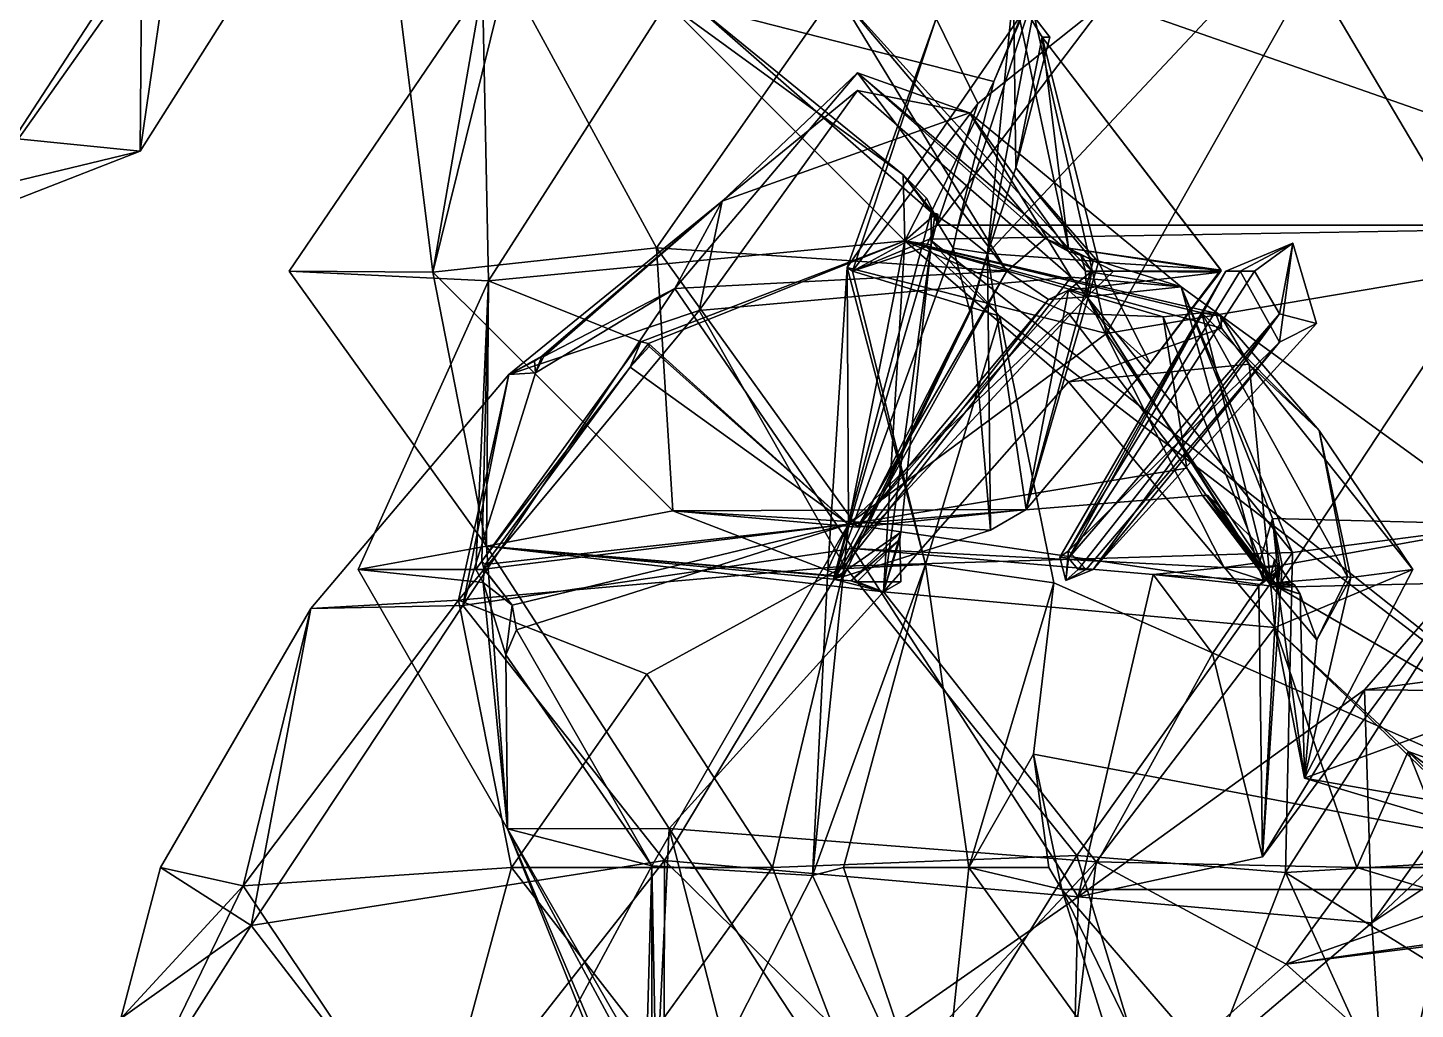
# Model space of a CAD drawing. Extents: x 290083 to 295691, y 4553739 to 4561622.
# Drawn here: x 294167.2 to 294250.1, y 4559183.5 to 4559242.2 of the extents above; entities that cross this region are included whole.
import ezdxf

# ---------------------------------------------------------------- set-up
doc = ezdxf.new("R2010")
doc.units = 0
doc.layers.add('Au_ppm_Pref_-_0_3', color=7, linetype='CONTINUOUS')

msp = doc.modelspace()

# ---------------------------------------------------------------- linework, layer by layer
at = {"layer": 'Au_ppm_Pref_-_0_3'}
for points in [[(294270, 4559230.391, 1909.956), (294222.875, 4559263.245, 1904.073), (294220, 4559270.076, 1903.216)], [(294220, 4559270.076, 1903.216), (294270, 4559270.076, 1905.078), (294270, 4559230.391, 1909.956)], [(294222.875, 4559263.245, 1904.073), (294270, 4559230.391, 1909.956), (294231.645, 4559243.786, 1906.543)], [(294164.47, 4559232.547, 1758.78), (294175.908, 4559248.698, 1758.941), (294164.161, 4559249.4, 1754.453)], [(294173.998, 4559247.292, 1769.407), (294156.881, 4559236.606, 1771.403), (294163.934, 4559248.903, 1773.565)], [(294173.904, 4559234.803, 1763.979), (294175.908, 4559248.698, 1758.941), (294164.47, 4559232.547, 1758.78)], [(294173.904, 4559234.803, 1763.979), (294180.624, 4559245.462, 1763.979), (294175.908, 4559248.698, 1758.941)], [(294166.367, 4559235.572, 1767.276), (294156.881, 4559236.606, 1771.403), (294173.998, 4559247.292, 1769.407)], [(294166.367, 4559235.572, 1767.276), (294173.998, 4559247.292, 1769.407), (294173.904, 4559234.803, 1763.979)], [(294173.998, 4559247.292, 1769.407), (294180.624, 4559245.462, 1763.979), (294173.904, 4559234.803, 1763.979)], [(294194.344, 4559244.659, 1882.049), (294191.383, 4559227.59, 1876.754), (294189.147, 4559245.462, 1876.827)], [(294195.815, 4559245.462, 1872.891), (294189.147, 4559245.462, 1876.827), (294191.383, 4559227.59, 1876.754)], [(294204.738, 4559229.032, 1871.62), (294195.815, 4559245.462, 1872.891), (294191.383, 4559227.59, 1876.754)], [(294204.738, 4559229.032, 1871.62), (294215.476, 4559244.371, 1871.858), (294195.815, 4559245.462, 1872.891)], [(294222.703, 4559230.156, 1885.56), (294224.894, 4559238.969, 1887.953), (294227.708, 4559245.462, 1887.925)], [(294224.518, 4559228.701, 1881.921), (294222.703, 4559230.156, 1885.56), (294227.708, 4559245.462, 1887.925)], [(294226.085, 4559244.443, 1876.939), (294224.518, 4559228.701, 1881.921), (294240.231, 4559245.462, 1882.766)], [(294224.518, 4559228.701, 1881.921), (294227.708, 4559245.462, 1887.925), (294240.231, 4559245.462, 1882.766)], [(294224.894, 4559238.969, 1887.953), (294227.119, 4559244.299, 1888.057), (294227.708, 4559245.462, 1887.925)], [(294243.869, 4559245.57, 1897.412), (294227.117, 4559243.785, 1899.208), (294231.631, 4559223.923, 1896.954)], [(294254.395, 4559227.771, 1896.426), (294243.869, 4559245.57, 1897.412), (294231.631, 4559223.923, 1896.954)], [(294268.585, 4559244.839, 1896.027), (294243.869, 4559245.57, 1897.412), (294254.395, 4559227.771, 1896.426)], [(294194.718, 4559227.063, 1888.627), (294182.805, 4559227.644, 1882.766), (294194.344, 4559244.659, 1882.049)], [(294194.344, 4559244.659, 1882.049), (294182.805, 4559227.644, 1882.766), (294191.383, 4559227.59, 1876.754)], [(294205.374, 4559243.669, 1888.602), (294194.718, 4559227.063, 1888.627), (294194.344, 4559244.659, 1882.049)], [(294225.67, 4559227.644, 1870.887), (294215.476, 4559244.371, 1871.858), (294204.738, 4559229.032, 1871.62)], [(294207.031, 4559243.544, 1888.578), (294227.119, 4559244.299, 1888.057), (294224.894, 4559238.969, 1887.953)], [(294229.363, 4559229.011, 1871.343), (294226.085, 4559244.443, 1876.939), (294215.476, 4559244.371, 1871.858)], [(294229.363, 4559229.011, 1871.343), (294215.476, 4559244.371, 1871.858), (294227.979, 4559229.6, 1870.887)], [(294225.67, 4559227.644, 1870.887), (294227.979, 4559229.6, 1870.887), (294215.476, 4559244.371, 1871.858)], [(294224.518, 4559228.701, 1881.921), (294226.085, 4559244.443, 1876.939), (294226.209, 4559233.825, 1879.857)], [(294226.209, 4559233.825, 1879.857), (294226.085, 4559244.443, 1876.939), (294228.242, 4559241.619, 1876.92)], [(294228.242, 4559241.619, 1876.92), (294226.085, 4559244.443, 1876.939), (294227.795, 4559241.627, 1876.635)], [(294227.795, 4559241.627, 1876.635), (294226.085, 4559244.443, 1876.939), (294229.363, 4559229.011, 1871.343)], [(294194.718, 4559227.063, 1888.627), (294205.374, 4559243.669, 1888.602), (294219.592, 4559229.445, 1889.742)], [(294219.488, 4559233.401, 1889.34), (294205.374, 4559243.669, 1888.602), (294207.031, 4559243.544, 1888.578)], [(294219.488, 4559233.401, 1889.34), (294219.592, 4559229.445, 1889.742), (294205.374, 4559243.669, 1888.602)], [(294207.031, 4559243.544, 1888.578), (294224.894, 4559238.969, 1887.953), (294221.148, 4559231.171, 1887.814)], [(294219.488, 4559233.401, 1889.34), (294207.031, 4559243.544, 1888.578), (294221.148, 4559231.171, 1887.814)], [(294227.117, 4559243.785, 1899.208), (294221.456, 4559242.744, 1905.217), (294216.135, 4559227.86, 1900.696)], [(294227.117, 4559243.785, 1899.208), (294216.135, 4559227.86, 1900.696), (294231.631, 4559223.923, 1896.954)], [(294221.456, 4559242.744, 1905.217), (294231.645, 4559243.786, 1906.543), (294223.942, 4559237.661, 1906.767)], [(294231.645, 4559243.786, 1906.543), (294221.5, 4559230.391, 1907.387), (294223.942, 4559237.661, 1906.767)], [(294270, 4559230.391, 1909.956), (294221.5, 4559230.391, 1907.387), (294231.645, 4559243.786, 1906.543)], [(294216.453, 4559227.644, 1906.523), (294216.135, 4559227.86, 1900.696), (294221.456, 4559242.744, 1905.217)], [(294223.942, 4559237.661, 1906.767), (294216.453, 4559227.644, 1906.523), (294221.456, 4559242.744, 1905.217)], [(294231.146, 4559228.188, 1879.568), (294226.209, 4559233.825, 1879.857), (294227.795, 4559241.627, 1876.635)], [(294227.795, 4559241.627, 1876.635), (294226.209, 4559233.825, 1879.857), (294228.242, 4559241.619, 1876.92)], [(294238.461, 4559227.709, 1876.566), (294238.456, 4559227.728, 1876.572), (294227.795, 4559241.627, 1876.635)], [(294238.461, 4559227.709, 1876.566), (294227.795, 4559241.627, 1876.635), (294229.363, 4559229.011, 1871.343)], [(294238.456, 4559227.728, 1876.572), (294231.146, 4559228.188, 1879.568), (294227.795, 4559241.627, 1876.635)], [(294225.67, 4559227.644, 1870.887), (294205.836, 4559226.604, 1869.752), (294216.764, 4559239.499, 1868.9)], [(294205.836, 4559226.604, 1869.752), (294208.662, 4559231.827, 1864.948), (294216.764, 4559239.499, 1868.9)], [(294216.764, 4559239.499, 1868.9), (294208.662, 4559231.827, 1864.948), (294223.453, 4559237.105, 1864.948)], [(294225.67, 4559227.644, 1870.887), (294216.764, 4559239.499, 1868.9), (294227.979, 4559229.6, 1870.887)], [(294216.764, 4559239.499, 1868.9), (294223.453, 4559237.105, 1864.948), (294229.363, 4559228.813, 1870.498)], [(294216.764, 4559239.499, 1868.9), (294229.363, 4559228.813, 1870.498), (294227.979, 4559229.6, 1870.887)], [(294208.662, 4559231.827, 1864.948), (294207.29, 4559225.284, 1861.269), (294216.764, 4559238.443, 1861.348)], [(294216.764, 4559238.443, 1861.348), (294207.29, 4559225.284, 1861.269), (294229.513, 4559227.278, 1859.06)], [(294223.453, 4559237.105, 1864.948), (294208.662, 4559231.827, 1864.948), (294216.764, 4559238.443, 1861.348)], [(294223.453, 4559237.105, 1864.948), (294216.764, 4559238.443, 1861.348), (294229.513, 4559227.278, 1859.06)], [(294224.894, 4559238.969, 1887.953), (294222.703, 4559230.156, 1885.56), (294221.148, 4559231.171, 1887.814)], [(294221.5, 4559230.391, 1907.387), (294216.453, 4559227.644, 1906.523), (294223.942, 4559237.661, 1906.767)], [(294229.363, 4559228.813, 1870.498), (294223.453, 4559237.105, 1864.948), (294236.087, 4559226.714, 1864.948)], [(294236.087, 4559226.714, 1864.948), (294223.453, 4559237.105, 1864.948), (294229.513, 4559227.278, 1859.06)], [(294173.904, 4559234.803, 1763.979), (294153.986, 4559227.036, 1764.075), (294166.367, 4559235.572, 1767.276)], [(294164.47, 4559232.547, 1758.78), (294153.986, 4559227.036, 1764.075), (294173.904, 4559234.803, 1763.979)], [(294220.884, 4559231.995, 1889.453), (294219.592, 4559229.445, 1889.742), (294219.488, 4559233.401, 1889.34)], [(294221.382, 4559231.019, 1888.084), (294220.884, 4559231.995, 1889.453), (294219.488, 4559233.401, 1889.34)], [(294221.382, 4559231.019, 1888.084), (294219.488, 4559233.401, 1889.34), (294221.148, 4559231.171, 1887.814)], [(294224.518, 4559228.701, 1881.921), (294226.209, 4559233.825, 1879.857), (294230.837, 4559228.237, 1879.685)], [(294226.209, 4559233.825, 1879.857), (294231.146, 4559228.188, 1879.568), (294230.837, 4559228.237, 1879.685)], [(294197.888, 4559222.571, 1865.755), (294195.931, 4559221.47, 1864.948), (294208.662, 4559231.827, 1864.948)], [(294207.29, 4559225.284, 1861.269), (294208.662, 4559231.827, 1864.948), (294195.931, 4559221.47, 1864.948)], [(294208.662, 4559231.827, 1864.948), (294198.01, 4559222.547, 1865.956), (294197.888, 4559222.571, 1865.755)], [(294205.836, 4559226.604, 1869.752), (294198.01, 4559222.547, 1865.956), (294208.662, 4559231.827, 1864.948)], [(294219.592, 4559229.445, 1889.742), (294220.884, 4559231.995, 1889.453), (294221.382, 4559231.019, 1888.084)], [(294222.465, 4559229.011, 1885.18), (294215.324, 4559209.236, 1881.902), (294221.148, 4559231.171, 1887.814)], [(294221.148, 4559231.171, 1887.814), (294215.324, 4559209.236, 1881.902), (294221.159, 4559229.208, 1887.254)], [(294219.592, 4559229.445, 1889.742), (294221.382, 4559231.019, 1888.084), (294221.159, 4559229.208, 1887.254)], [(294222.703, 4559230.156, 1885.56), (294222.465, 4559229.011, 1885.18), (294221.148, 4559231.171, 1887.814)], [(294221.148, 4559231.171, 1887.814), (294221.159, 4559229.208, 1887.254), (294221.538, 4559230.729, 1887.666)], [(294221.563, 4559231.055, 1887.838), (294221.382, 4559231.019, 1888.084), (294221.148, 4559231.171, 1887.814)], [(294221.563, 4559231.055, 1887.838), (294221.148, 4559231.171, 1887.814), (294221.538, 4559230.729, 1887.666)], [(294221.159, 4559229.208, 1887.254), (294221.382, 4559231.019, 1888.084), (294221.538, 4559230.729, 1887.666)], [(294221.382, 4559231.019, 1888.084), (294221.563, 4559231.055, 1887.838), (294221.538, 4559230.729, 1887.666)], [(294221.059, 4559229.551, 1907.416), (294216.453, 4559227.644, 1906.523), (294221.5, 4559230.391, 1907.387)], [(294270, 4559230.391, 1909.956), (294221.059, 4559229.551, 1907.416), (294221.5, 4559230.391, 1907.387)], [(294270, 4559230.391, 1909.956), (294270, 4559190.706, 1912.445), (294221.059, 4559229.551, 1907.416)], [(294224.518, 4559228.701, 1881.921), (294222.465, 4559229.011, 1885.18), (294222.703, 4559230.156, 1885.56)], [(294194.718, 4559227.063, 1888.627), (294219.592, 4559229.445, 1889.742), (294203.806, 4559223.417, 1893.015)], [(294203.806, 4559223.417, 1893.015), (294219.592, 4559229.445, 1889.742), (294204.278, 4559223.319, 1893.162)], [(294219.592, 4559229.445, 1889.742), (294216.226, 4559212.529, 1895.103), (294204.278, 4559223.319, 1893.162)], [(294221.159, 4559229.208, 1887.254), (294215.324, 4559209.236, 1881.902), (294219.338, 4559212.049, 1882.472)], [(294219.592, 4559229.445, 1889.742), (294229.363, 4559225.124, 1893.804), (294216.226, 4559212.529, 1895.103)], [(294220.867, 4559229.097, 1907.445), (294216.453, 4559227.644, 1906.523), (294221.059, 4559229.551, 1907.416)], [(294225.267, 4559224.95, 1907.949), (294216.453, 4559227.644, 1906.523), (294220.867, 4559229.097, 1907.445)], [(294221.159, 4559229.208, 1887.254), (294218.317, 4559208.48, 1882.454), (294219.592, 4559229.445, 1889.742)], [(294219.592, 4559229.445, 1889.742), (294218.317, 4559208.48, 1882.454), (294229.363, 4559221.021, 1884.974)], [(294221.159, 4559229.208, 1887.254), (294219.338, 4559212.049, 1882.472), (294218.317, 4559208.48, 1882.454)], [(294238.508, 4559224.242, 1888.211), (294238.146, 4559225.141, 1888.795), (294219.592, 4559229.445, 1889.742)], [(294238.508, 4559224.242, 1888.211), (294219.592, 4559229.445, 1889.742), (294229.363, 4559221.021, 1884.974)], [(294237.32, 4559225.146, 1889.253), (294235.021, 4559224.914, 1891.067), (294219.592, 4559229.445, 1889.742)], [(294238.146, 4559225.141, 1888.795), (294237.32, 4559225.146, 1889.253), (294219.592, 4559229.445, 1889.742)], [(294219.592, 4559229.445, 1889.742), (294235.021, 4559224.914, 1891.067), (294229.363, 4559225.124, 1893.804)], [(294221.059, 4559229.551, 1907.416), (294225.267, 4559224.95, 1907.949), (294220.867, 4559229.097, 1907.445)], [(294270, 4559190.706, 1912.445), (294225.267, 4559224.95, 1907.949), (294221.059, 4559229.551, 1907.416)], [(294229.363, 4559229.011, 1871.343), (294227.979, 4559229.6, 1870.887), (294230.074, 4559228.65, 1870.887)], [(294227.979, 4559229.6, 1870.887), (294229.363, 4559228.813, 1870.498), (294230.074, 4559228.65, 1870.887)], [(294238.757, 4559227.644, 1829.312), (294242.775, 4559229.317, 1829.13), (294240.48, 4559227.644, 1830.01)], [(294242.775, 4559229.317, 1829.13), (294238.757, 4559227.644, 1829.312), (294239.619, 4559227.644, 1828.208)], [(294242.775, 4559229.317, 1829.13), (294239.619, 4559227.644, 1828.208), (294241.962, 4559223.407, 1827.9)], [(294241.962, 4559225.102, 1830.159), (294240.48, 4559227.644, 1830.01), (294242.775, 4559229.317, 1829.13)], [(294244.172, 4559224.519, 1829.312), (294241.962, 4559225.102, 1830.159), (294242.775, 4559229.317, 1829.13)], [(294244.172, 4559224.519, 1829.312), (294242.775, 4559229.317, 1829.13), (294241.962, 4559223.407, 1827.9)], [(294204.738, 4559229.032, 1871.62), (294191.383, 4559227.59, 1876.754), (294205.731, 4559213.325, 1877.254)], [(294204.738, 4559229.032, 1871.62), (294205.731, 4559213.325, 1877.254), (294216.764, 4559212.342, 1871.726)], [(294225.67, 4559227.644, 1870.887), (294204.738, 4559229.032, 1871.62), (294216.764, 4559212.342, 1871.726)], [(294222.465, 4559229.011, 1885.18), (294223.469, 4559225.279, 1882.011), (294215.324, 4559209.236, 1881.902)], [(294223.469, 4559225.279, 1882.011), (294222.465, 4559229.011, 1885.18), (294224.518, 4559228.701, 1881.921)], [(294223.469, 4559225.279, 1882.011), (294224.518, 4559228.701, 1881.921), (294223.575, 4559225.372, 1881.948)], [(294224.706, 4559212.175, 1878.232), (294223.575, 4559225.372, 1881.948), (294224.518, 4559228.701, 1881.921)], [(294224.706, 4559212.175, 1878.232), (294224.518, 4559228.701, 1881.921), (294226.833, 4559213.404, 1876.827)], [(294224.518, 4559228.701, 1881.921), (294230.837, 4559228.237, 1879.685), (294226.833, 4559213.404, 1876.827)], [(294238.477, 4559227.644, 1876.543), (294238.461, 4559227.709, 1876.566), (294229.363, 4559229.011, 1871.343)], [(294238.477, 4559227.644, 1876.543), (294229.363, 4559229.011, 1871.343), (294230.764, 4559227.644, 1871.548)], [(294229.363, 4559229.011, 1871.343), (294230.074, 4559228.65, 1870.887), (294230.764, 4559227.644, 1871.548)], [(294230.074, 4559228.65, 1870.887), (294229.363, 4559228.813, 1870.498), (294230.379, 4559227.644, 1870.408)], [(294229.363, 4559228.813, 1870.498), (294236.087, 4559226.714, 1864.948), (294230.379, 4559227.644, 1870.408)], [(294230.764, 4559227.644, 1871.548), (294230.074, 4559228.65, 1870.887), (294232.06, 4559227.644, 1870.887)], [(294232.06, 4559227.644, 1870.887), (294230.074, 4559228.65, 1870.887), (294230.379, 4559227.644, 1870.408)], [(294194.718, 4559227.063, 1888.627), (294194.591, 4559211.203, 1883.733), (294182.805, 4559227.644, 1882.766)], [(294182.805, 4559227.644, 1882.766), (294194.591, 4559211.203, 1883.733), (294191.383, 4559227.59, 1876.754)], [(294194.591, 4559211.203, 1883.733), (294205.731, 4559213.325, 1877.254), (294191.383, 4559227.59, 1876.754)], [(294225.67, 4559227.644, 1870.887), (294216.482, 4559211.07, 1869.799), (294205.836, 4559226.604, 1869.752)], [(294216.226, 4559212.529, 1895.103), (294216.135, 4559227.86, 1900.696), (294214.981, 4559209.826, 1900.584)], [(294220.829, 4559210.11, 1906.032), (294214.981, 4559209.826, 1900.584), (294216.135, 4559227.86, 1900.696)], [(294216.226, 4559212.529, 1895.103), (294231.631, 4559223.923, 1896.954), (294216.135, 4559227.86, 1900.696)], [(294220.829, 4559210.11, 1906.032), (294216.135, 4559227.86, 1900.696), (294216.453, 4559227.644, 1906.523)], [(294220.829, 4559210.11, 1906.032), (294216.453, 4559227.644, 1906.523), (294225.267, 4559224.95, 1907.949)], [(294225.67, 4559227.644, 1870.887), (294228.17, 4559225.957, 1870.887), (294216.482, 4559211.07, 1869.799)], [(294225.67, 4559227.644, 1870.887), (294216.764, 4559212.342, 1871.726), (294228.17, 4559225.957, 1870.887)], [(294230.837, 4559228.237, 1879.685), (294231.146, 4559228.188, 1879.568), (294226.833, 4559213.404, 1876.827)], [(294226.833, 4559213.404, 1876.827), (294231.146, 4559228.188, 1879.568), (294234.236, 4559222.129, 1876.827)], [(294238.757, 4559227.644, 1829.312), (294229.363, 4559210.49, 1829.533), (294228.851, 4559210.55, 1829.312)], [(294238.757, 4559227.644, 1829.312), (294228.851, 4559210.55, 1829.312), (294229.363, 4559210.935, 1828.943)], [(294238.433, 4559227.586, 1876.546), (294230.764, 4559227.644, 1871.548), (294229.363, 4559226.502, 1871.268)], [(294229.363, 4559226.502, 1871.268), (294230.764, 4559227.644, 1871.548), (294230.449, 4559226.108, 1870.887)], [(294238.757, 4559227.644, 1829.312), (294240.48, 4559227.644, 1830.01), (294229.363, 4559210.49, 1829.533)], [(294241.962, 4559225.102, 1830.159), (294229.363, 4559210.49, 1829.533), (294240.48, 4559227.644, 1830.01)], [(294238.757, 4559227.644, 1829.312), (294229.363, 4559210.935, 1828.943), (294239.619, 4559227.644, 1828.208)], [(294241.962, 4559223.407, 1827.9), (294239.619, 4559227.644, 1828.208), (294229.363, 4559210.935, 1828.943)], [(294234.236, 4559222.129, 1876.827), (294238.433, 4559227.586, 1876.546), (294229.363, 4559226.502, 1871.268)], [(294230.449, 4559226.108, 1870.887), (294230.379, 4559227.644, 1870.408), (294236.087, 4559226.714, 1864.948)], [(294230.449, 4559226.108, 1870.887), (294232.06, 4559227.644, 1870.887), (294230.379, 4559227.644, 1870.408)], [(294230.764, 4559227.644, 1871.548), (294232.06, 4559227.644, 1870.887), (294230.449, 4559226.108, 1870.887)], [(294230.764, 4559227.644, 1871.548), (294238.433, 4559227.586, 1876.546), (294238.477, 4559227.644, 1876.543)], [(294234.236, 4559222.129, 1876.827), (294231.146, 4559228.188, 1879.568), (294238.456, 4559227.728, 1876.572)], [(294241.871, 4559208.768, 1895.497), (294254.395, 4559227.771, 1896.426), (294231.631, 4559223.923, 1896.954)], [(294234.236, 4559222.129, 1876.827), (294238.456, 4559227.728, 1876.572), (294238.433, 4559227.586, 1876.546)], [(294238.433, 4559227.586, 1876.546), (294238.456, 4559227.728, 1876.572), (294238.461, 4559227.709, 1876.566)], [(294238.433, 4559227.586, 1876.546), (294238.461, 4559227.709, 1876.566), (294238.477, 4559227.644, 1876.543)], [(294241.871, 4559208.768, 1895.497), (294263.987, 4559209.271, 1895.956), (294254.395, 4559227.771, 1896.426)], [(294194.718, 4559227.063, 1888.627), (294193.955, 4559209.826, 1893.128), (294186.923, 4559209.826, 1888.705)], [(294194.718, 4559227.063, 1888.627), (294186.923, 4559209.826, 1888.705), (294194.591, 4559211.203, 1883.733)], [(294205.836, 4559226.604, 1869.752), (294193.186, 4559207.665, 1869.403), (294197.515, 4559221.575, 1866.051)], [(294205.836, 4559226.604, 1869.752), (294216.482, 4559211.07, 1869.799), (294193.186, 4559207.665, 1869.403)], [(294194.718, 4559227.063, 1888.627), (294194.321, 4559210.313, 1893.217), (294193.955, 4559209.826, 1893.128)], [(294194.321, 4559210.313, 1893.217), (294194.718, 4559227.063, 1888.627), (294203.806, 4559223.417, 1893.015)], [(294198.01, 4559222.547, 1865.956), (294205.836, 4559226.604, 1869.752), (294197.515, 4559221.575, 1866.051)], [(294215.971, 4559210.024, 1859.883), (294229.513, 4559227.278, 1859.06), (294207.29, 4559225.284, 1861.269)], [(294215.971, 4559210.024, 1859.883), (294242.737, 4559210.841, 1858.409), (294229.513, 4559227.278, 1859.06)], [(294242.737, 4559210.841, 1858.409), (294236.087, 4559226.714, 1864.948), (294229.513, 4559227.278, 1859.06)], [(294230.449, 4559226.108, 1870.887), (294236.087, 4559226.714, 1864.948), (294240.686, 4559209.986, 1870.256)], [(294236.087, 4559226.714, 1864.948), (294255.636, 4559212.512, 1864.772), (294241.551, 4559212.857, 1868.85)], [(294240.686, 4559209.986, 1870.256), (294236.087, 4559226.714, 1864.948), (294241.551, 4559212.857, 1868.85)], [(294255.636, 4559212.512, 1864.772), (294236.087, 4559226.714, 1864.948), (294242.737, 4559210.841, 1858.409)], [(294216.482, 4559211.07, 1869.799), (294230.449, 4559226.108, 1870.887), (294238.669, 4559209.932, 1870.263)], [(294230.449, 4559226.108, 1870.887), (294216.482, 4559211.07, 1869.799), (294228.17, 4559225.957, 1870.887)], [(294216.764, 4559212.342, 1871.726), (294226.833, 4559213.404, 1876.827), (294229.363, 4559226.502, 1871.268)], [(294216.764, 4559212.342, 1871.726), (294229.363, 4559226.502, 1871.268), (294228.17, 4559225.957, 1870.887)], [(294226.833, 4559213.404, 1876.827), (294234.236, 4559222.129, 1876.827), (294229.363, 4559226.502, 1871.268)], [(294229.363, 4559226.502, 1871.268), (294230.449, 4559226.108, 1870.887), (294228.17, 4559225.957, 1870.887)], [(294238.669, 4559209.932, 1870.263), (294230.449, 4559226.108, 1870.887), (294240.497, 4559210.196, 1870.32)], [(294240.497, 4559210.196, 1870.32), (294230.449, 4559226.108, 1870.887), (294240.686, 4559209.986, 1870.256)], [(294215.971, 4559210.024, 1859.883), (294207.29, 4559225.284, 1861.269), (294192.911, 4559207.978, 1859.55)], [(294195.931, 4559221.47, 1864.948), (294192.911, 4559207.978, 1859.55), (294207.29, 4559225.284, 1861.269)], [(294223.469, 4559225.279, 1882.011), (294215.738, 4559209.387, 1881.537), (294215.324, 4559209.236, 1881.902)], [(294223.575, 4559225.372, 1881.948), (294215.738, 4559209.387, 1881.537), (294223.469, 4559225.279, 1882.011)], [(294223.575, 4559225.372, 1881.948), (294215.917, 4559209.404, 1881.462), (294215.738, 4559209.387, 1881.537)], [(294224.706, 4559212.175, 1878.232), (294215.917, 4559209.404, 1881.462), (294223.575, 4559225.372, 1881.948)], [(294236.433, 4559215.878, 1894.761), (294216.226, 4559212.529, 1895.103), (294229.363, 4559225.124, 1893.804)], [(294220.829, 4559210.11, 1906.032), (294225.267, 4559224.95, 1907.949), (294228.487, 4559209.016, 1909.339)], [(294270, 4559190.706, 1912.445), (294228.487, 4559209.016, 1909.339), (294225.267, 4559224.95, 1907.949)], [(294236.433, 4559215.878, 1894.761), (294229.363, 4559225.124, 1893.804), (294235.021, 4559224.914, 1891.067)], [(294241.962, 4559225.102, 1830.159), (294229.944, 4559209.826, 1829.586), (294229.363, 4559210.49, 1829.533)], [(294241.962, 4559225.102, 1830.159), (294230.829, 4559209.826, 1829.312), (294229.944, 4559209.826, 1829.586)], [(294241.962, 4559225.102, 1830.159), (294244.172, 4559224.519, 1829.312), (294230.829, 4559209.826, 1829.312)], [(294235.021, 4559224.914, 1891.067), (294237.32, 4559225.146, 1889.253), (294241.349, 4559209.009, 1894.739)], [(294238.462, 4559224.962, 1888.705), (294237.32, 4559225.146, 1889.253), (294238.146, 4559225.141, 1888.795)], [(294246.027, 4559209.386, 1891.956), (294237.32, 4559225.146, 1889.253), (294244.349, 4559218.124, 1888.705)], [(294237.32, 4559225.146, 1889.253), (294238.462, 4559224.962, 1888.705), (294244.349, 4559218.124, 1888.705)], [(294241.349, 4559209.009, 1894.739), (294237.32, 4559225.146, 1889.253), (294246.027, 4559209.386, 1891.956)], [(294238.508, 4559224.242, 1888.211), (294238.462, 4559224.962, 1888.705), (294238.146, 4559225.141, 1888.795)], [(294240.161, 4559222.082, 1888.034), (294238.462, 4559224.962, 1888.705), (294238.508, 4559224.242, 1888.211)], [(294240.161, 4559222.082, 1888.034), (294244.349, 4559218.124, 1888.705), (294238.462, 4559224.962, 1888.705)], [(294240.161, 4559222.082, 1888.034), (294238.508, 4559224.242, 1888.211), (294229.363, 4559221.021, 1884.974)], [(294241.962, 4559223.407, 1827.9), (294230.829, 4559209.826, 1829.312), (294244.172, 4559224.519, 1829.312)], [(294236.433, 4559215.878, 1894.761), (294235.021, 4559224.914, 1891.067), (294241.349, 4559209.009, 1894.739)], [(294203.169, 4559221.915, 1893.204), (294194.321, 4559210.313, 1893.217), (294203.806, 4559223.417, 1893.015)], [(294204.278, 4559223.319, 1893.162), (294203.169, 4559221.915, 1893.204), (294203.806, 4559223.417, 1893.015)], [(294204.278, 4559223.319, 1893.162), (294204.305, 4559223.148, 1893.21), (294203.169, 4559221.915, 1893.204)], [(294204.278, 4559223.319, 1893.162), (294216.226, 4559212.529, 1895.103), (294204.305, 4559223.148, 1893.21)], [(294241.871, 4559208.768, 1895.497), (294231.631, 4559223.923, 1896.954), (294216.226, 4559212.529, 1895.103)], [(294241.962, 4559223.407, 1827.9), (294229.363, 4559210.935, 1828.943), (294230.41, 4559209.826, 1828.818)], [(294241.962, 4559223.407, 1827.9), (294230.41, 4559209.826, 1828.818), (294230.829, 4559209.826, 1829.312)], [(294195.931, 4559221.47, 1864.948), (294197.888, 4559222.571, 1865.755), (294197.465, 4559222.265, 1865.692)], [(294197.888, 4559222.571, 1865.755), (294197.515, 4559221.575, 1866.051), (294197.465, 4559222.265, 1865.692)], [(294198.01, 4559222.547, 1865.956), (294197.515, 4559221.575, 1866.051), (294197.888, 4559222.571, 1865.755)], [(294216.226, 4559212.529, 1895.103), (294203.169, 4559221.915, 1893.204), (294204.305, 4559223.148, 1893.21)], [(294194.519, 4559210.111, 1893.347), (294194.321, 4559210.313, 1893.217), (294203.169, 4559221.915, 1893.204)], [(294203.169, 4559221.915, 1893.204), (294216.226, 4559212.529, 1895.103), (294194.519, 4559210.111, 1893.347)], [(294197.465, 4559222.265, 1865.692), (294197.515, 4559221.575, 1866.051), (294195.931, 4559221.47, 1864.948)], [(294229.363, 4559221.021, 1884.974), (294241.69, 4559206.349, 1884.053), (294240.161, 4559222.082, 1888.034)], [(294249.928, 4559209.826, 1888.705), (294244.349, 4559218.124, 1888.705), (294240.161, 4559222.082, 1888.034)], [(294249.928, 4559209.826, 1888.705), (294240.161, 4559222.082, 1888.034), (294241.69, 4559206.349, 1884.053)], [(294193.186, 4559207.665, 1869.403), (294184.101, 4559207.497, 1864.948), (294195.931, 4559221.47, 1864.948)], [(294195.931, 4559221.47, 1864.948), (294184.101, 4559207.497, 1864.948), (294192.911, 4559207.978, 1859.55)], [(294197.515, 4559221.575, 1866.051), (294193.186, 4559207.665, 1869.403), (294195.931, 4559221.47, 1864.948)], [(294241.69, 4559206.349, 1884.053), (294229.363, 4559221.021, 1884.974), (294218.317, 4559208.48, 1882.454)], [(294246.027, 4559209.386, 1891.956), (294244.349, 4559218.124, 1888.705), (294246.235, 4559209.341, 1891.819)], [(294246.235, 4559209.341, 1891.819), (294244.349, 4559218.124, 1888.705), (294249.928, 4559209.826, 1888.705)], [(294236.433, 4559215.878, 1894.761), (294237.364, 4559214.248, 1894.93), (294216.226, 4559212.529, 1895.103)], [(294236.433, 4559215.878, 1894.761), (294241.349, 4559209.009, 1894.739), (294237.364, 4559214.248, 1894.93)], [(294241.871, 4559208.768, 1895.497), (294216.226, 4559212.529, 1895.103), (294237.364, 4559214.248, 1894.93)], [(294241.871, 4559208.768, 1895.497), (294237.364, 4559214.248, 1894.93), (294237.682, 4559214.245, 1894.93)], [(294237.364, 4559214.248, 1894.93), (294241.349, 4559209.009, 1894.739), (294237.682, 4559214.245, 1894.93)], [(294241.871, 4559208.768, 1895.497), (294237.682, 4559214.245, 1894.93), (294241.667, 4559210.424, 1894.793)], [(294237.682, 4559214.245, 1894.93), (294241.349, 4559209.009, 1894.739), (294241.667, 4559210.424, 1894.793)], [(294205.731, 4559213.325, 1877.254), (294194.591, 4559211.203, 1883.733), (294215.917, 4559209.404, 1881.462)], [(294205.731, 4559213.325, 1877.254), (294224.706, 4559212.175, 1878.232), (294226.833, 4559213.404, 1876.827)], [(294205.731, 4559213.325, 1877.254), (294226.833, 4559213.404, 1876.827), (294216.764, 4559212.342, 1871.726)], [(294205.731, 4559213.325, 1877.254), (294215.917, 4559209.404, 1881.462), (294224.706, 4559212.175, 1878.232)], [(294194.519, 4559210.111, 1893.347), (294216.226, 4559212.529, 1895.103), (294194.452, 4559209.844, 1893.362)], [(294194.452, 4559209.844, 1893.362), (294216.226, 4559212.529, 1895.103), (294196.12, 4559207.685, 1893.564)], [(294196.378, 4559206.223, 1893.628), (294196.12, 4559207.685, 1893.564), (294216.226, 4559212.529, 1895.103)], [(294196.378, 4559206.223, 1893.628), (294216.226, 4559212.529, 1895.103), (294204.473, 4559192.119, 1894.712)], [(294204.473, 4559192.119, 1894.712), (294216.226, 4559212.529, 1895.103), (294214.06, 4559191.529, 1901.247)], [(294216.226, 4559212.529, 1895.103), (294214.981, 4559209.826, 1900.584), (294214.06, 4559191.529, 1901.247)], [(294240.686, 4559209.986, 1870.256), (294241.551, 4559212.857, 1868.85), (294241.978, 4559210.051, 1869.843)], [(294242.12, 4559210.077, 1869.79), (294255.636, 4559212.512, 1864.772), (294240.954, 4559192.657, 1865.639)], [(294247.053, 4559202.626, 1870.887), (294240.954, 4559192.657, 1865.639), (294255.636, 4559212.512, 1864.772)], [(294241.551, 4559212.857, 1868.85), (294255.636, 4559212.512, 1864.772), (294242.12, 4559210.077, 1869.79)], [(294241.861, 4559209.718, 1869.804), (294241.978, 4559210.051, 1869.843), (294241.551, 4559212.857, 1868.85)], [(294241.861, 4559209.718, 1869.804), (294241.551, 4559212.857, 1868.85), (294242.12, 4559210.077, 1869.79)], [(294242.737, 4559210.841, 1858.409), (294242.332, 4559191.725, 1864.679), (294255.636, 4559212.512, 1864.772)], [(294269.774, 4559193.352, 1863.325), (294255.636, 4559212.512, 1864.772), (294242.332, 4559191.725, 1864.679)], [(294264.819, 4559204.986, 1870.119), (294247.053, 4559202.626, 1870.887), (294255.636, 4559212.512, 1864.772)], [(294216.364, 4559209.135, 1881.813), (294219.338, 4559212.049, 1882.472), (294215.324, 4559209.236, 1881.902)], [(294219.338, 4559212.049, 1882.472), (294216.364, 4559209.135, 1881.813), (294219.28, 4559211.62, 1882.371)], [(294219.28, 4559211.62, 1882.371), (294218.317, 4559208.48, 1882.454), (294219.338, 4559212.049, 1882.472)], [(294186.923, 4559209.826, 1888.705), (294195.853, 4559194.318, 1888.705), (294194.591, 4559211.203, 1883.733)], [(294216.482, 4559211.07, 1869.799), (294205.222, 4559192.429, 1871.55), (294193.186, 4559207.665, 1869.403)], [(294215.738, 4559209.387, 1881.537), (294215.917, 4559209.404, 1881.462), (294194.591, 4559211.203, 1883.733)], [(294215.324, 4559209.236, 1881.902), (294215.738, 4559209.387, 1881.537), (294194.591, 4559211.203, 1883.733)], [(294218.317, 4559208.48, 1882.454), (294215.324, 4559209.236, 1881.902), (294194.591, 4559211.203, 1883.733)], [(294195.853, 4559194.318, 1888.705), (294205.506, 4559194.34, 1884.176), (294194.591, 4559211.203, 1883.733)], [(294194.591, 4559211.203, 1883.733), (294205.506, 4559194.34, 1884.176), (294218.317, 4559208.48, 1882.454)], [(294229.942, 4559190.266, 1870.649), (294205.222, 4559192.429, 1871.55), (294216.482, 4559211.07, 1869.799)], [(294242.737, 4559210.841, 1858.409), (294215.971, 4559210.024, 1859.883), (294229.859, 4559192.722, 1858.497)], [(294216.364, 4559209.135, 1881.813), (294216.733, 4559209.09, 1881.799), (294219.28, 4559211.62, 1882.371)], [(294234.423, 4559209.521, 1870.192), (294216.482, 4559211.07, 1869.799), (294238.669, 4559209.932, 1870.263)], [(294229.942, 4559190.266, 1870.649), (294216.482, 4559211.07, 1869.799), (294234.423, 4559209.521, 1870.192)], [(294219.28, 4559211.62, 1882.371), (294216.733, 4559209.09, 1881.799), (294219.35, 4559209.077, 1881.771)], [(294218.317, 4559208.48, 1882.454), (294219.28, 4559211.62, 1882.371), (294219.35, 4559209.077, 1881.771)], [(294228.851, 4559210.55, 1829.312), (294229.211, 4559209.156, 1829.333), (294229.363, 4559210.935, 1828.943)], [(294229.363, 4559210.935, 1828.943), (294229.211, 4559209.156, 1829.333), (294230.41, 4559209.826, 1828.818)], [(294229.859, 4559192.722, 1858.497), (294242.332, 4559191.725, 1864.679), (294242.737, 4559210.841, 1858.409)], [(294215.971, 4559210.024, 1859.883), (294192.911, 4559207.978, 1859.55), (294204.164, 4559203.569, 1855.155)], [(294193.955, 4559209.826, 1893.128), (294194.321, 4559210.313, 1893.217), (294194.445, 4559209.826, 1893.362)], [(294194.321, 4559210.313, 1893.217), (294194.519, 4559210.111, 1893.347), (294194.445, 4559209.826, 1893.362)], [(294194.445, 4559209.826, 1893.362), (294194.519, 4559210.111, 1893.347), (294194.452, 4559209.844, 1893.362)], [(294215.971, 4559210.024, 1859.883), (294204.164, 4559203.569, 1855.155), (294211.686, 4559192.008, 1855.463)], [(294215.971, 4559210.024, 1859.883), (294211.686, 4559192.008, 1855.463), (294229.859, 4559192.722, 1858.497)], [(294214.981, 4559209.826, 1900.584), (294220.829, 4559210.11, 1906.032), (294214.06, 4559191.529, 1901.247)], [(294215.917, 4559192.008, 1906.523), (294214.06, 4559191.529, 1901.247), (294220.829, 4559210.11, 1906.032)], [(294220.829, 4559210.11, 1906.032), (294223.403, 4559192.008, 1909.333), (294215.917, 4559192.008, 1906.523)], [(294223.403, 4559192.008, 1909.333), (294220.829, 4559210.11, 1906.032), (294228.487, 4559209.016, 1909.339)], [(294228.851, 4559210.55, 1829.312), (294229.363, 4559210.49, 1829.533), (294229.211, 4559209.156, 1829.333)], [(294229.944, 4559209.826, 1829.586), (294229.211, 4559209.156, 1829.333), (294229.363, 4559210.49, 1829.533)], [(294240.686, 4559209.986, 1870.256), (294238.669, 4559209.932, 1870.263), (294240.497, 4559210.196, 1870.32)], [(294240.969, 4559209.869, 1870.218), (294240.686, 4559209.986, 1870.256), (294241.978, 4559210.051, 1869.843)], [(294241.861, 4559209.718, 1869.804), (294242.12, 4559210.077, 1869.79), (294240.954, 4559192.657, 1865.639)], [(294241.978, 4559210.051, 1869.843), (294241.018, 4559209.167, 1870.011), (294240.969, 4559209.869, 1870.218)], [(294241.018, 4559209.167, 1870.011), (294241.978, 4559210.051, 1869.843), (294241.861, 4559209.718, 1869.804)], [(294241.667, 4559210.424, 1894.793), (294241.349, 4559209.009, 1894.739), (294242.009, 4559209.948, 1894.775)], [(294241.871, 4559208.768, 1895.497), (294241.667, 4559210.424, 1894.793), (294242.009, 4559209.948, 1894.775)], [(294193.955, 4559209.826, 1893.128), (294194.389, 4559209.033, 1893.113), (294186.923, 4559209.826, 1888.705)], [(294195.853, 4559194.318, 1888.705), (294186.923, 4559209.826, 1888.705), (294194.389, 4559209.033, 1893.113)], [(294194.445, 4559209.826, 1893.362), (294194.389, 4559209.033, 1893.113), (294193.955, 4559209.826, 1893.128)], [(294194.445, 4559209.826, 1893.362), (294196.12, 4559207.685, 1893.564), (294194.389, 4559209.033, 1893.113)], [(294194.445, 4559209.826, 1893.362), (294194.452, 4559209.844, 1893.362), (294196.12, 4559207.685, 1893.564)], [(294218.317, 4559208.48, 1882.454), (294216.364, 4559209.135, 1881.813), (294215.324, 4559209.236, 1881.902)], [(294230.829, 4559209.826, 1829.312), (294229.211, 4559209.156, 1829.333), (294229.944, 4559209.826, 1829.586)], [(294229.211, 4559209.156, 1829.333), (294230.829, 4559209.826, 1829.312), (294230.41, 4559209.826, 1828.818)], [(294229.942, 4559190.266, 1870.649), (294234.423, 4559209.521, 1870.192), (294237.957, 4559204.799, 1870.395)], [(294241.018, 4559209.167, 1870.011), (294234.423, 4559209.521, 1870.192), (294238.669, 4559209.932, 1870.263)], [(294234.423, 4559209.521, 1870.192), (294241.018, 4559209.167, 1870.011), (294240.743, 4559208.847, 1870.04)], [(294237.957, 4559204.799, 1870.395), (294234.423, 4559209.521, 1870.192), (294240.743, 4559208.847, 1870.04)], [(294241.018, 4559209.167, 1870.011), (294238.669, 4559209.932, 1870.263), (294240.686, 4559209.986, 1870.256)], [(294241.018, 4559209.167, 1870.011), (294240.686, 4559209.986, 1870.256), (294240.969, 4559209.869, 1870.218)], [(294240.743, 4559208.847, 1870.04), (294241.861, 4559209.718, 1869.804), (294240.954, 4559192.657, 1865.639)], [(294240.743, 4559208.847, 1870.04), (294241.018, 4559209.167, 1870.011), (294241.861, 4559209.718, 1869.804)], [(294242.009, 4559209.948, 1894.775), (294241.349, 4559209.009, 1894.739), (294242.624, 4559209.036, 1894.774)], [(294241.349, 4559209.009, 1894.739), (294246.027, 4559209.386, 1891.956), (294244.201, 4559205.608, 1892.229)], [(294243.464, 4559197.348, 1889.777), (294249.928, 4559209.826, 1888.705), (294241.69, 4559206.349, 1884.053)], [(294241.871, 4559208.768, 1895.497), (294242.009, 4559209.948, 1894.775), (294242.624, 4559209.036, 1894.774)], [(294241.871, 4559208.768, 1895.497), (294254.561, 4559201.416, 1891.509), (294263.987, 4559209.271, 1895.956)], [(294243.464, 4559197.348, 1889.777), (294246.235, 4559209.341, 1891.819), (294249.928, 4559209.826, 1888.705)], [(294243.464, 4559197.348, 1889.777), (294244.201, 4559205.608, 1892.229), (294246.235, 4559209.341, 1891.819)], [(294246.235, 4559209.341, 1891.819), (294244.201, 4559205.608, 1892.229), (294246.027, 4559209.386, 1891.956)], [(294194.389, 4559209.033, 1893.113), (294195.737, 4559204.725, 1892.552), (294195.853, 4559194.318, 1888.705)], [(294195.737, 4559204.725, 1892.552), (294194.389, 4559209.033, 1893.113), (294196.12, 4559207.685, 1893.564)], [(294205.506, 4559194.34, 1884.176), (294231.021, 4559192.356, 1883.958), (294218.317, 4559208.48, 1882.454)], [(294218.317, 4559208.48, 1882.454), (294216.733, 4559209.09, 1881.799), (294216.364, 4559209.135, 1881.813)], [(294216.733, 4559209.09, 1881.799), (294218.317, 4559208.48, 1882.454), (294219.35, 4559209.077, 1881.771)], [(294231.021, 4559192.356, 1883.958), (294241.69, 4559206.349, 1884.053), (294218.317, 4559208.48, 1882.454)], [(294227.277, 4559198.79, 1910.1), (294223.403, 4559192.008, 1909.333), (294228.487, 4559209.016, 1909.339)], [(294270, 4559190.706, 1912.445), (294227.277, 4559198.79, 1910.1), (294228.487, 4559209.016, 1909.339)], [(294240.743, 4559208.847, 1870.04), (294240.954, 4559192.657, 1865.639), (294237.957, 4559204.799, 1870.395)], [(294242.872, 4559208.899, 1894.653), (294242.624, 4559209.036, 1894.774), (294241.349, 4559209.009, 1894.739)], [(294241.349, 4559209.009, 1894.739), (294244.201, 4559205.608, 1892.229), (294243.196, 4559208.344, 1894.155)], [(294242.872, 4559208.899, 1894.653), (294241.349, 4559209.009, 1894.739), (294243.196, 4559208.344, 1894.155)], [(294242.872, 4559208.899, 1894.653), (294241.871, 4559208.768, 1895.497), (294242.624, 4559209.036, 1894.774)], [(294243.196, 4559208.344, 1894.155), (294241.871, 4559208.768, 1895.497), (294242.872, 4559208.899, 1894.653)], [(294243.464, 4559197.348, 1889.777), (294241.871, 4559208.768, 1895.497), (294243.196, 4559208.344, 1894.155)], [(294241.871, 4559208.768, 1895.497), (294243.464, 4559197.348, 1889.777), (294254.561, 4559201.416, 1891.509)], [(294184.101, 4559207.497, 1864.948), (294180.06, 4559190.928, 1859.233), (294192.911, 4559207.978, 1859.55)], [(294192.911, 4559207.978, 1859.55), (294180.06, 4559190.928, 1859.233), (294196.075, 4559192.008, 1855.195)], [(294193.186, 4559207.665, 1869.403), (294180.525, 4559188.551, 1869), (294184.101, 4559207.497, 1864.948)], [(294193.186, 4559207.665, 1869.403), (294205.222, 4559192.429, 1871.55), (294180.525, 4559188.551, 1869)], [(294192.911, 4559207.978, 1859.55), (294196.075, 4559192.008, 1855.195), (294204.164, 4559203.569, 1855.155)], [(294195.737, 4559204.725, 1892.552), (294196.12, 4559207.685, 1893.564), (294196.378, 4559206.223, 1893.628)], [(294244.201, 4559205.608, 1892.229), (294243.464, 4559197.348, 1889.777), (294243.196, 4559208.344, 1894.155)], [(294184.101, 4559207.497, 1864.948), (294180.525, 4559188.551, 1869), (294175.12, 4559192.008, 1864.948)], [(294184.101, 4559207.497, 1864.948), (294175.12, 4559192.008, 1864.948), (294180.06, 4559190.928, 1859.233)], [(294204.473, 4559192.119, 1894.712), (294195.737, 4559204.725, 1892.552), (294196.378, 4559206.223, 1893.628)], [(294241.69, 4559206.349, 1884.053), (294231.021, 4559192.356, 1883.958), (294246.587, 4559192.008, 1882.766)], [(294241.69, 4559206.349, 1884.053), (294249.65, 4559198.954, 1882.766), (294254.561, 4559194.03, 1883.44)], [(294241.69, 4559206.349, 1884.053), (294254.561, 4559194.03, 1883.44), (294243.464, 4559197.348, 1889.777)], [(294241.69, 4559206.349, 1884.053), (294246.587, 4559192.008, 1882.766), (294249.65, 4559198.954, 1882.766)], [(294195.737, 4559204.725, 1892.552), (294204.473, 4559192.119, 1894.712), (294195.853, 4559194.318, 1888.705)], [(294240.954, 4559192.657, 1865.639), (294229.942, 4559190.266, 1870.649), (294237.957, 4559204.799, 1870.395)], [(294257.378, 4559202.54, 1875.726), (294247.053, 4559202.626, 1870.887), (294264.819, 4559204.986, 1870.119)], [(294204.164, 4559203.569, 1855.155), (294196.075, 4559192.008, 1855.195), (294211.686, 4559192.008, 1855.463)], [(294247.486, 4559188.71, 1875.721), (294229.942, 4559190.266, 1870.649), (294247.053, 4559202.626, 1870.887)], [(294247.053, 4559202.626, 1870.887), (294229.942, 4559190.266, 1870.649), (294240.954, 4559192.657, 1865.639)], [(294247.486, 4559188.71, 1875.721), (294247.053, 4559202.626, 1870.887), (294257.378, 4559202.54, 1875.726)], [(294247.486, 4559188.71, 1875.721), (294257.378, 4559202.54, 1875.726), (294254.561, 4559195.331, 1881.658)], [(294254.561, 4559201.416, 1891.509), (294243.464, 4559197.348, 1889.777), (294266.176, 4559193.4, 1888.705)], [(294228.189, 4559192.006, 1910.674), (294223.403, 4559192.008, 1909.333), (294227.277, 4559198.79, 1910.1)], [(294270, 4559190.706, 1912.445), (294228.962, 4559190.706, 1910.808), (294227.277, 4559198.79, 1910.1)], [(294227.277, 4559198.79, 1910.1), (294228.962, 4559190.706, 1910.808), (294228.189, 4559192.006, 1910.674)], [(294252.443, 4559192.008, 1881.768), (294249.65, 4559198.954, 1882.766), (294246.587, 4559192.008, 1882.766)], [(294252.443, 4559192.008, 1881.768), (294254.561, 4559195.331, 1881.658), (294249.65, 4559198.954, 1882.766)], [(294254.561, 4559194.03, 1883.44), (294249.65, 4559198.954, 1882.766), (294257.477, 4559196.131, 1882.766)], [(294249.65, 4559198.954, 1882.766), (294254.561, 4559195.331, 1881.658), (294257.477, 4559196.131, 1882.766)], [(294243.464, 4559197.348, 1889.777), (294254.561, 4559194.03, 1883.44), (294266.176, 4559193.4, 1888.705)], [(294247.486, 4559188.71, 1875.721), (294254.561, 4559195.331, 1881.658), (294252.443, 4559192.008, 1881.768)], [(294195.853, 4559194.318, 1888.705), (294204.757, 4559178.88, 1887.334), (294205.506, 4559194.34, 1884.176)], [(294203.995, 4559175.1, 1888.952), (294202.192, 4559178.459, 1888.613), (294195.853, 4559194.318, 1888.705)], [(294204.473, 4559192.119, 1894.712), (294203.995, 4559175.1, 1888.952), (294195.853, 4559194.318, 1888.705)], [(294195.853, 4559194.318, 1888.705), (294202.192, 4559178.459, 1888.613), (294204.382, 4559178.465, 1887.585)], [(294195.853, 4559194.318, 1888.705), (294204.382, 4559178.465, 1887.585), (294204.757, 4559178.88, 1887.334)], [(294204.757, 4559178.88, 1887.334), (294210.486, 4559174.951, 1886.227), (294205.506, 4559194.34, 1884.176)], [(294216.764, 4559177.214, 1883.774), (294205.506, 4559194.34, 1884.176), (294210.486, 4559174.951, 1886.227)], [(294231.021, 4559192.356, 1883.958), (294205.506, 4559194.34, 1884.176), (294216.764, 4559177.214, 1883.774)], [(294211.686, 4559192.008, 1855.463), (294218.404, 4559174.332, 1857.311), (294229.859, 4559192.722, 1858.497)], [(294235.511, 4559174.19, 1862.049), (294229.859, 4559192.722, 1858.497), (294218.404, 4559174.332, 1857.311)], [(294242.332, 4559191.725, 1864.679), (294229.859, 4559192.722, 1858.497), (294235.511, 4559174.19, 1862.049)], [(294254.561, 4559184.104, 1861.643), (294269.774, 4559193.352, 1863.325), (294242.332, 4559191.725, 1864.679)], [(294172.746, 4559182.986, 1864.948), (294175.12, 4559192.008, 1864.948), (294180.525, 4559188.551, 1869)], [(294180.06, 4559190.928, 1859.233), (294175.12, 4559192.008, 1864.948), (294172.746, 4559182.986, 1864.948)], [(294191.274, 4559174.187, 1856.31), (294196.075, 4559192.008, 1855.195), (294180.06, 4559190.928, 1859.233)], [(294191.238, 4559174.627, 1871.345), (294180.525, 4559188.551, 1869), (294205.222, 4559192.429, 1871.55)], [(294191.238, 4559174.627, 1871.345), (294205.222, 4559192.429, 1871.55), (294205.19, 4559171.219, 1876.408)], [(294204.164, 4559181.611, 1855.543), (294196.075, 4559192.008, 1855.195), (294191.274, 4559174.187, 1856.31)], [(294204.473, 4559192.119, 1894.712), (294204.827, 4559173.425, 1900.471), (294193.162, 4559171.127, 1894.666)], [(294204.473, 4559192.119, 1894.712), (294193.162, 4559171.127, 1894.666), (294204.462, 4559172.78, 1888.58)], [(294211.686, 4559192.008, 1855.463), (294196.075, 4559192.008, 1855.195), (294204.164, 4559181.611, 1855.543)], [(294204.473, 4559192.119, 1894.712), (294204.462, 4559172.78, 1888.58), (294203.995, 4559175.1, 1888.952)], [(294211.686, 4559192.008, 1855.463), (294204.164, 4559181.611, 1855.543), (294218.404, 4559174.332, 1857.311)], [(294204.473, 4559192.119, 1894.712), (294214.06, 4559191.529, 1901.247), (294204.827, 4559173.425, 1900.471)], [(294216.764, 4559181.065, 1873.179), (294205.19, 4559171.219, 1876.408), (294205.222, 4559192.429, 1871.55)], [(294216.764, 4559181.065, 1873.179), (294205.222, 4559192.429, 1871.55), (294229.942, 4559190.266, 1870.649)], [(294221.642, 4559175.145, 1905.567), (294214.06, 4559191.529, 1901.247), (294215.917, 4559192.008, 1906.523)], [(294221.642, 4559175.145, 1905.567), (294215.917, 4559192.008, 1906.523), (294223.403, 4559192.008, 1909.333)], [(294228.87, 4559174.294, 1889.596), (294231.021, 4559192.356, 1883.958), (294216.764, 4559177.214, 1883.774)], [(294232.506, 4559179.409, 1911.082), (294221.642, 4559175.145, 1905.567), (294223.403, 4559192.008, 1909.333)], [(294228.189, 4559192.006, 1910.674), (294228.962, 4559190.706, 1910.808), (294223.403, 4559192.008, 1909.333)], [(294228.962, 4559190.706, 1910.808), (294232.506, 4559179.409, 1911.082), (294223.403, 4559192.008, 1909.333)], [(294228.87, 4559174.294, 1889.596), (294242.374, 4559186.232, 1888.242), (294231.021, 4559192.356, 1883.958)], [(294242.374, 4559186.232, 1888.242), (294246.587, 4559192.008, 1882.766), (294231.021, 4559192.356, 1883.958)], [(294242.374, 4559186.232, 1888.242), (294253.162, 4559190.03, 1882.766), (294246.587, 4559192.008, 1882.766)], [(294252.443, 4559192.008, 1881.768), (294246.587, 4559192.008, 1882.766), (294253.162, 4559190.03, 1882.766)], [(294252.443, 4559192.008, 1881.768), (294248.451, 4559174.19, 1879.707), (294247.486, 4559188.71, 1875.721)], [(294252.443, 4559192.008, 1881.768), (294253.162, 4559190.03, 1882.766), (294248.451, 4559174.19, 1879.707)], [(294204.827, 4559173.425, 1900.471), (294214.06, 4559191.529, 1901.247), (294221.642, 4559175.145, 1905.567)], [(294242.332, 4559191.725, 1864.679), (294235.511, 4559174.19, 1862.049), (294252.059, 4559170.311, 1862.475)], [(294254.561, 4559184.104, 1861.643), (294242.332, 4559191.725, 1864.679), (294252.059, 4559170.311, 1862.475)], [(294172.746, 4559182.986, 1864.948), (294171.937, 4559174.19, 1859.708), (294180.06, 4559190.928, 1859.233)], [(294171.937, 4559174.19, 1859.708), (294191.274, 4559174.187, 1856.31), (294180.06, 4559190.928, 1859.233)], [(294216.764, 4559181.065, 1873.179), (294229.942, 4559190.266, 1870.649), (294229.532, 4559173.434, 1876.358)], [(294228.962, 4559190.706, 1910.808), (294241.11, 4559176.617, 1912.044), (294233.586, 4559181.208, 1911.499)], [(294241.11, 4559176.617, 1912.044), (294228.962, 4559190.706, 1910.808), (294270, 4559190.706, 1912.445)], [(294233.586, 4559181.208, 1911.499), (294232.506, 4559179.409, 1911.082), (294228.962, 4559190.706, 1910.808)], [(294247.486, 4559188.71, 1875.721), (294229.532, 4559173.434, 1876.358), (294229.942, 4559190.266, 1870.649)], [(294270, 4559190.706, 1912.445), (294253.119, 4559171.615, 1912.79), (294241.11, 4559176.617, 1912.044)], [(294253.162, 4559190.03, 1882.766), (294242.374, 4559186.232, 1888.242), (294254.561, 4559187.957, 1884.116)], [(294262.36, 4559168.842, 1883.624), (294248.451, 4559174.19, 1879.707), (294253.162, 4559190.03, 1882.766)], [(294180.525, 4559188.551, 1869), (294191.238, 4559174.627, 1871.345), (294171.395, 4559174.19, 1868.517)], [(294180.525, 4559188.551, 1869), (294171.395, 4559174.19, 1868.517), (294172.746, 4559182.986, 1864.948)], [(294247.486, 4559188.71, 1875.721), (294248.451, 4559174.19, 1879.707), (294229.532, 4559173.434, 1876.358)], [(294253.01, 4559176.685, 1890.268), (294265.106, 4559189.103, 1888.705), (294242.374, 4559186.232, 1888.242)], [(294242.374, 4559186.232, 1888.242), (294265.106, 4559189.103, 1888.705), (294254.561, 4559187.957, 1884.116)], [(294228.87, 4559174.294, 1889.596), (294253.01, 4559176.685, 1890.268), (294242.374, 4559186.232, 1888.242)]]:
    msp.add_3dface(points, dxfattribs=at)

doc.saveas('drawing.dxf')
